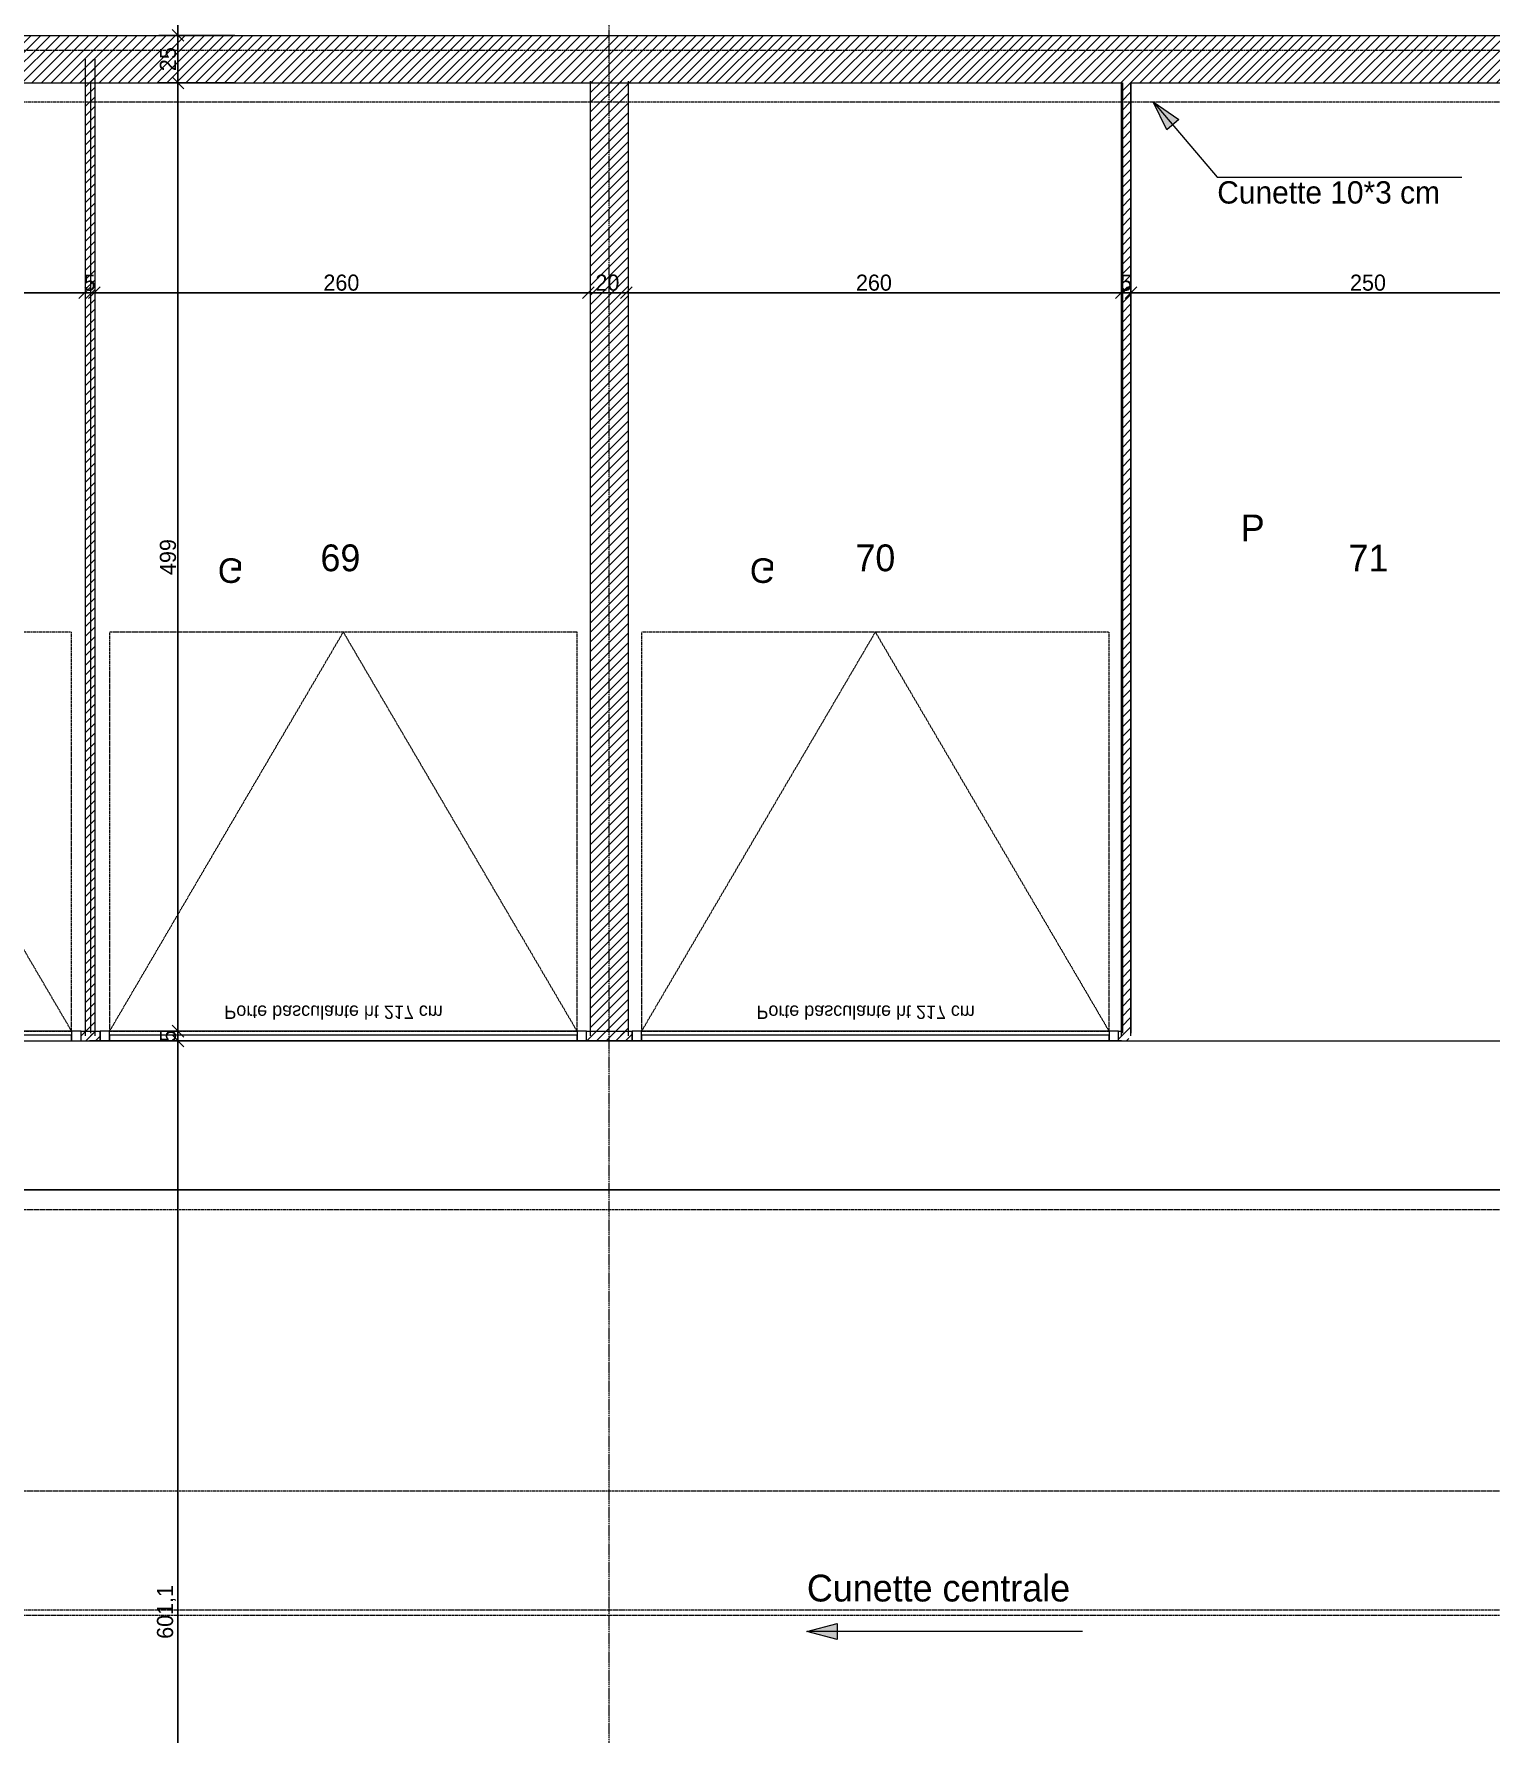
# Model space of a CAD drawing. Header units: centimetres. Extents: x -14085 to 643619, y -47998 to 35592.
# Drawn here: x 7320 to 8086, y 4016 to 4910 of the extents above; entities that cross this region are included whole.
import ezdxf

# ---------------------------------------------------------------- set-up
doc = ezdxf.new("R2010")
doc.units = ezdxf.units.CM
doc.header["$PDMODE"] = 1
doc.header["$PDSIZE"] = -2
for name, pattern in [('ISO-02', [0.75, 0.6, -0.15]), ('Style de ligne -1', [0.41664, 0.20828, -0.20836]), ('Style de ligne -6', [1.04164, 0.625, -0.20828, 0.06943, -0.13893]), ('VW-01', [0.41656, 0.20828, -0.20828])]:
    doc.linetypes.add(name, pattern=pattern)
doc.layers.get('0').update_dxf_attribs({"lineweight": 18, "true_color": 0x848484})
doc.layers.add('01_cote_gen', color=4, linetype='Continuous')
doc.layers.add('AA_COTES', color=2, linetype='Continuous')
for name, color, linetype, lineweight in [('B GÈnÈral_Hatch', 7, 'Continuous', 5), ('B Général', 7, 'Continuous', 5), ('C ANNOTATIONS-cotation', 7, 'Continuous', 5), ('C ANNOTATIONS-cotation_Hatch', 7, 'Continuous', 5), ('C ANNOTATIONS-prestations', 7, 'Continuous', 5), ('C ANNOTATIONS-texte', 7, 'Continuous', 5), ('C ANNOTATIONS-texte_Hatch', 7, 'Continuous', 5)]:
    doc.layers.add(name, color=color, linetype=linetype, lineweight=lineweight)
doc.layers.add('C ANNOTATIONS-axes', color=1, linetype='ISO-02', lineweight=13, true_color=0xff0000)
doc.layers.add('C ANNOTATIONS-axes horizontaux', color=1, linetype='VW-01', lineweight=13, true_color=0xff0000)
doc.styles.add('Eurostile', font='')
doc.styles.add('STYLE2', font='ARIALN.TTF')
doc.styles.get('Eurostile').set_extended_font_data('Eurostile')
doc.dimstyles.new('100é', dxfattribs={"dimtxt": 8.470801, "dimasz": 6.232178, "dimexe": 10, "dimexo": 25, "dimgap": 1, "dimtad": 1, "dimdec": 1, "dimtxsty": 'Eurostile', "dimblk": 'VW_SLASH', "dimblk1": 'VW_SLASH', "dimblk2": 'VW_SLASH', "dimcen": 0, "dimdle": 10, "dimazin": 0, "dimtfac": 1, "dimtdec": 1, "dimtix": 1, "dimtmove": 0, "dimatfit": 0, "dimldrblk": 'VW_FILLEDARROW', "dimfxl": 50.8, "dimfxlon": 1, "dimfrac": 2, "dimtolj": 1, "dimarcsym": 0})
doc.dimstyles.new('JB50', dxfattribs={"dimscale": 0.1, "dimtxt": 150, "dimasz": 15, "dimexe": 0.1, "dimexo": 0.1, "dimgap": 0.09, "dimtad": 1, "dimdec": 1, "dimdsep": 46, "dimtxsty": 'STYLE2', "dimblk1": 'BOND_G', "dimblk2": 'BOND_D', "dimsah": 1, "dimcen": 1.5, "dimdle": 0.01, "dimse1": 1, "dimse2": 1, "dimclrd": 4, "dimclre": 2, "dimclrt": 6, "dimazin": 2, "dimtfac": 2.333333, "dimtdec": 1, "dimtix": 1, "dimtmove": 2, "dimatfit": 3, "dimldrblk": 'BOND_G', "dimfxl": 1, "dimtolj": 1, "dimtzin": 0, "dimarcsym": 0})
pattern_1 = [(45, (0, 0), (2.4253472, -2.6458333), [])]

# ---------------------------------------------------------------- blocks, each defined once
blk = doc.blocks.new('Parking Spaces-1')
at = {"layer": 'B Général', "color": 7, "linetype": 'Continuous', "lineweight": 5}
for p, q in [((0, 0), (0, 500)), ((263, 0), (263, 500)), ((263, 0), (263, 500)), ((526, 0), (526, 500)), ((0, 0), (263, 0)), ((263, 0), (526, 0))]:
    blk.add_line(p, q, dxfattribs=at)
at = {"layer": 'B Général', "color": 7, "extrusion": (0, 0, -1), "char_height": 14.118, "attachment_point": 5, "text_direction": (1, 0, 0), "line_spacing_factor": 0.894142, "style": 'Eurostile'}
for s, insert in [('68', (131.5, 250)), ('69', (394.5, 250))]:
    blk.add_mtext(s, dxfattribs=dict(at, insert=insert))
blk = doc.blocks.new('Parking Spaces-2')
at = {"layer": 'B Général', "color": 7, "linetype": 'Continuous', "lineweight": 5}
for p, q in [((0, 0), (0, 500)), ((250, 0), (250, 500)), ((0, 0), (250, 0))]:
    blk.add_line(p, q, dxfattribs=at)
at = {"layer": 'B Général', "color": 7, "extrusion": (0, 0, -1), "insert": (125, 250), "char_height": 14.118, "attachment_point": 5, "text_direction": (1, 0, 0), "line_spacing_factor": 0.894142, "style": 'Eurostile'}
blk.add_mtext('71', dxfattribs=at)
blk = doc.blocks.new('Porte basculante ht200cm')
at = {"layer": 'B Général', "color": 7, "linetype": 'Style de ligne -1', "lineweight": 5}
for p, q in [((-123, -2.5), (0, -212.5)), ((0, -212.5), (123, -2.5))]:
    blk.add_line(p, q, dxfattribs=at)
at = {"layer": 'B Général', "color": 7, "linetype": 'Continuous', "lineweight": 5, "flags": 128}
for points in [[(-128, 2.5), (128, 2.5), (128, -2.5), (-128, -2.5)], [(-123, 2.5), (123, 2.5), (123, -0.5), (-123, -0.5)]]:
    blk.add_lwpolyline(points, close=True, dxfattribs=at)
at = {"layer": 'B Général', "flags": 128}
for points in [[(-128, 2.5), (-123, 2.5), (-123, -2.5), (-128, -2.5)], [(123, 2.5), (128, 2.5), (128, -2.5), (123, -2.5)]]:
    blk.add_lwpolyline(points, close=True, dxfattribs=at)
at = {"layer": 'B Général', "color": 7, "linetype": 'Style de ligne -1', "lineweight": 5, "flags": 128}
blk.add_lwpolyline([(-123, -2.5), (123, -2.5), (123, -212.5), (-123, -212.5)], close=True, dxfattribs=at)
at = {"layer": 'B Général', "insert": (-66, -238.42), "char_height": 12.94, "attachment_point": 1, "line_spacing_factor": 0.894142, "style": 'Eurostile'}
blk.add_mtext('G', dxfattribs=at)
at = {"layer": 'C ANNOTATIONS-prestations', "insert": (-62.58, -8.98), "char_height": 7.059, "attachment_point": 1, "line_spacing_factor": 0.894142, "style": 'Eurostile'}
blk.add_mtext('Porte basculante ht 217 cm', dxfattribs=at)
blk = doc.blocks.new('axes 2')
at = {"layer": 'B Général', "color": 1, "linetype": 'Style de ligne -6', "lineweight": 13}
blk.add_line((-43.328, -1173.93), (-43.328, 1361.07), dxfattribs=at)
at = {"layer": 'C ANNOTATIONS-axes horizontaux', "color": 5, "true_color": 0x0000ff}
for p, q in [((4705, 442.07), (-4705, 442.07)), ((4705, -167.93), (-4705, -167.93)), ((4705, -315.93), (-4705, -315.93))]:
    blk.add_line(p, q, dxfattribs=at)
blk = doc.blocks.new('VW_SLASH')
at = {"color": 0, "linetype": 'ByBlock', "lineweight": -2}
blk.add_line((1.6, 0), (-1, 0), dxfattribs=at)
at = {"color": 0, "lineweight": 20, "flags": 128}
blk.add_lwpolyline([(0.5, 0.5), (-0.5, -0.5)], dxfattribs=at)
blk = doc.blocks.new('*D178')
at = {"layer": 'C ANNOTATIONS-cotation', "color": 0, "linetype": 'Continuous', "lineweight": -2, "transparency": 16777216}
blk.add_line((7340.25, 4774), (7092.72, 4774), dxfattribs=at)
at = {"layer": 'Defpoints', "color": 0, "linetype": 'Continuous', "lineweight": 0, "transparency": 16777216}
for p in [(7086.48, 4826), (7346.48, 4829.12), (7086.48, 4774)]:
    blk.add_point(p, dxfattribs=at)
at = {"layer": 'C ANNOTATIONS-cotation', "color": 0, "linetype": 'Continuous', "lineweight": -2, "transparency": 16777216, "xscale": 6.232177734375, "yscale": 6.232177734375, "zscale": 6.232177734375, "rotation": 180}
blk.add_blockref('VW_SLASH', (7086.48, 4774), dxfattribs=at)
at = {"layer": 'C ANNOTATIONS-cotation', "color": 0, "linetype": 'Continuous', "lineweight": -2, "transparency": 16777216, "xscale": 6.232177734375, "yscale": 6.232177734375, "zscale": 6.232177734375}
blk.add_blockref('VW_SLASH', (7346.48, 4774), dxfattribs=at)
at = {"layer": 'C ANNOTATIONS-cotation', "color": 0, "linetype": 'Continuous', "lineweight": 5, "transparency": 16777216, "insert": (7216.48, 4779.24), "char_height": 8.471, "attachment_point": 5, "style": 'Eurostile'}
blk.add_mtext('\\A1;260', dxfattribs=at)
blk = doc.blocks.new('VW_FILLEDARROW')
at = {"linetype": 'Continuous', "lineweight": 0}
blk.add_hatch(color=0, dxfattribs=at).paths.add_polyline_path([(-1.6, 0.43), (0, 0), (-1.6, -0.43)])
at = {"color": 0, "lineweight": 5, "flags": 128}
blk.add_lwpolyline([(-1.6, 0.43), (0, 0), (-1.6, -0.43)], close=True, dxfattribs=at)
blk = doc.blocks.new('*D179')
at = {"layer": 'C ANNOTATIONS-cotation', "color": 0, "linetype": 'Continuous', "lineweight": -2, "transparency": 16777216}
for p, q in [((7340.25, 4774), (7334.02, 4774)), ((7351.48, 4774), (7346.48, 4774)), ((7357.72, 4774), (7363.95, 4774))]:
    blk.add_line(p, q, dxfattribs=at)
at = {"layer": 'Defpoints', "color": 0, "linetype": 'Continuous', "lineweight": 0, "transparency": 16777216}
for p in [(7346.48, 4829.12), (7346.48, 4774), (7351.48, 4760.39)]:
    blk.add_point(p, dxfattribs=at)
at = {"layer": 'C ANNOTATIONS-cotation', "color": 0, "linetype": 'Continuous', "lineweight": -2, "transparency": 16777216, "xscale": 6.232177734375, "yscale": 6.232177734375, "zscale": 6.232177734375}
blk.add_blockref('VW_SLASH', (7346.48, 4774), dxfattribs=at)
at = {"layer": 'C ANNOTATIONS-cotation', "color": 0, "linetype": 'Continuous', "lineweight": -2, "transparency": 16777216, "xscale": 6.232177734375, "yscale": 6.232177734375, "zscale": 6.232177734375, "rotation": 180}
blk.add_blockref('VW_SLASH', (7351.48, 4774), dxfattribs=at)
at = {"layer": 'C ANNOTATIONS-cotation', "color": 0, "linetype": 'Continuous', "lineweight": 5, "transparency": 16777216, "insert": (7348.98, 4779.24), "char_height": 8.471, "attachment_point": 5, "style": 'Eurostile'}
blk.add_mtext('\\A1;5', dxfattribs=at)
blk = doc.blocks.new('*D180')
at = {"layer": 'C ANNOTATIONS-cotation', "color": 0, "linetype": 'Continuous', "lineweight": -2, "transparency": 16777216}
blk.add_line((7605.25, 4774), (7357.72, 4774), dxfattribs=at)
at = {"layer": 'Defpoints', "color": 0, "linetype": 'Continuous', "lineweight": 0, "transparency": 16777216}
for p in [(7351.48, 4774), (7611.48, 4772.8), (7351.48, 4760.39)]:
    blk.add_point(p, dxfattribs=at)
at = {"layer": 'C ANNOTATIONS-cotation', "color": 0, "linetype": 'Continuous', "lineweight": -2, "transparency": 16777216, "xscale": 6.232177734375, "yscale": 6.232177734375, "zscale": 6.232177734375, "rotation": 180}
blk.add_blockref('VW_SLASH', (7351.48, 4774), dxfattribs=at)
at = {"layer": 'C ANNOTATIONS-cotation', "color": 0, "linetype": 'Continuous', "lineweight": -2, "transparency": 16777216, "xscale": 6.232177734375, "yscale": 6.232177734375, "zscale": 6.232177734375}
blk.add_blockref('VW_SLASH', (7611.48, 4774), dxfattribs=at)
at = {"layer": 'C ANNOTATIONS-cotation', "color": 0, "linetype": 'Continuous', "lineweight": 5, "transparency": 16777216, "insert": (7481.48, 4779.24), "char_height": 8.471, "attachment_point": 5, "style": 'Eurostile'}
blk.add_mtext('\\A1;260', dxfattribs=at)
blk = doc.blocks.new('*D181')
at = {"layer": 'C ANNOTATIONS-cotation', "color": 0, "linetype": 'Continuous', "lineweight": -2, "transparency": 16777216}
blk.add_line((7625.25, 4774), (7617.72, 4774), dxfattribs=at)
at = {"layer": 'Defpoints', "color": 0, "linetype": 'Continuous', "lineweight": 0, "transparency": 16777216}
for p in [(7611.48, 4774), (7611.48, 4772.8), (7631.48, 4764.8)]:
    blk.add_point(p, dxfattribs=at)
at = {"layer": 'C ANNOTATIONS-cotation', "color": 0, "linetype": 'Continuous', "lineweight": -2, "transparency": 16777216, "xscale": 6.232177734375, "yscale": 6.232177734375, "zscale": 6.232177734375, "rotation": 180}
blk.add_blockref('VW_SLASH', (7611.48, 4774), dxfattribs=at)
at = {"layer": 'C ANNOTATIONS-cotation', "color": 0, "linetype": 'Continuous', "lineweight": -2, "transparency": 16777216, "xscale": 6.232177734375, "yscale": 6.232177734375, "zscale": 6.232177734375}
blk.add_blockref('VW_SLASH', (7631.48, 4774), dxfattribs=at)
at = {"layer": 'C ANNOTATIONS-cotation', "color": 0, "linetype": 'Continuous', "lineweight": 5, "transparency": 16777216, "insert": (7621.48, 4779.24), "char_height": 8.471, "attachment_point": 5, "style": 'Eurostile'}
blk.add_mtext('\\A1;20', dxfattribs=at)
blk = doc.blocks.new('*D182')
at = {"layer": 'C ANNOTATIONS-cotation', "color": 0, "linetype": 'Continuous', "lineweight": -2, "transparency": 16777216}
blk.add_line((7885.75, 4774), (7637.72, 4774), dxfattribs=at)
at = {"layer": 'Defpoints', "color": 0, "linetype": 'Continuous', "lineweight": 0, "transparency": 16777216}
for p in [(7631.48, 4774), (7631.48, 4764.8), (7891.98, 4741.2)]:
    blk.add_point(p, dxfattribs=at)
at = {"layer": 'C ANNOTATIONS-cotation', "color": 0, "linetype": 'Continuous', "lineweight": -2, "transparency": 16777216, "xscale": 6.232177734375, "yscale": 6.232177734375, "zscale": 6.232177734375, "rotation": 180}
blk.add_blockref('VW_SLASH', (7631.48, 4774), dxfattribs=at)
at = {"layer": 'C ANNOTATIONS-cotation', "color": 0, "linetype": 'Continuous', "lineweight": -2, "transparency": 16777216, "xscale": 6.232177734375, "yscale": 6.232177734375, "zscale": 6.232177734375}
blk.add_blockref('VW_SLASH', (7891.98, 4774), dxfattribs=at)
at = {"layer": 'C ANNOTATIONS-cotation', "color": 0, "linetype": 'Continuous', "lineweight": 5, "transparency": 16777216, "insert": (7761.73, 4779.24), "char_height": 8.471, "attachment_point": 5, "style": 'Eurostile'}
blk.add_mtext('\\A1;260', dxfattribs=at)
blk = doc.blocks.new('*D183')
at = {"layer": 'C ANNOTATIONS-cotation', "color": 0, "linetype": 'Continuous', "lineweight": -2, "transparency": 16777216}
for p, q in [((7885.75, 4774), (7879.52, 4774)), ((7896.98, 4774), (7891.98, 4774)), ((7903.22, 4774), (7909.45, 4774))]:
    blk.add_line(p, q, dxfattribs=at)
at = {"layer": 'Defpoints', "color": 0, "linetype": 'Continuous', "lineweight": 0, "transparency": 16777216}
for p in [(7891.98, 4774), (7891.98, 4741.2), (7896.98, 4741.2)]:
    blk.add_point(p, dxfattribs=at)
at = {"layer": 'C ANNOTATIONS-cotation', "color": 0, "linetype": 'Continuous', "lineweight": -2, "transparency": 16777216, "xscale": 6.232177734375, "yscale": 6.232177734375, "zscale": 6.232177734375}
blk.add_blockref('VW_SLASH', (7891.98, 4774), dxfattribs=at)
at = {"layer": 'C ANNOTATIONS-cotation', "color": 0, "linetype": 'Continuous', "lineweight": -2, "transparency": 16777216, "xscale": 6.232177734375, "yscale": 6.232177734375, "zscale": 6.232177734375, "rotation": 180}
blk.add_blockref('VW_SLASH', (7896.98, 4774), dxfattribs=at)
at = {"layer": 'C ANNOTATIONS-cotation', "color": 0, "linetype": 'Continuous', "lineweight": 5, "transparency": 16777216, "insert": (7894.48, 4779.24), "char_height": 8.471, "attachment_point": 5, "style": 'Eurostile'}
blk.add_mtext('\\A1;5', dxfattribs=at)
blk = doc.blocks.new('*D184')
at = {"layer": 'C ANNOTATIONS-cotation', "color": 0, "linetype": 'Continuous', "lineweight": -2, "transparency": 16777216}
blk.add_line((8140.25, 4774), (7903.22, 4774), dxfattribs=at)
at = {"layer": 'Defpoints', "color": 0, "linetype": 'Continuous', "lineweight": 0, "transparency": 16777216}
for p in [(7896.98, 4774), (8146.48, 4756.2), (7896.98, 4741.2)]:
    blk.add_point(p, dxfattribs=at)
at = {"layer": 'C ANNOTATIONS-cotation', "color": 0, "linetype": 'Continuous', "lineweight": -2, "transparency": 16777216, "xscale": 6.232177734375, "yscale": 6.232177734375, "zscale": 6.232177734375, "rotation": 180}
blk.add_blockref('VW_SLASH', (7896.98, 4774), dxfattribs=at)
at = {"layer": 'C ANNOTATIONS-cotation', "color": 0, "linetype": 'Continuous', "lineweight": -2, "transparency": 16777216, "xscale": 6.232177734375, "yscale": 6.232177734375, "zscale": 6.232177734375}
blk.add_blockref('VW_SLASH', (8146.48, 4774), dxfattribs=at)
at = {"layer": 'C ANNOTATIONS-cotation', "color": 0, "linetype": 'Continuous', "lineweight": 5, "transparency": 16777216, "insert": (8021.73, 4779.24), "char_height": 8.471, "attachment_point": 5, "style": 'Eurostile'}
blk.add_mtext('\\A1;250', dxfattribs=at)
blk = doc.blocks.new('*D207')
at = {"layer": 'C ANNOTATIONS-cotation', "color": 0, "linetype": 'Continuous', "lineweight": -2, "transparency": 16777216}
for p, q in [((7425.5, 4909.39), (7385.5, 4909.39)), ((7395.5, 4890.62), (7395.5, 4903.16)), ((7425.5, 4884.39), (7385.5, 4884.39))]:
    blk.add_line(p, q, dxfattribs=at)
at = {"layer": 'Defpoints', "color": 0, "linetype": 'Continuous', "lineweight": 0, "transparency": 16777216}
for p in [(7395.5, 4909.39), (7450.5, 4909.39), (7450.5, 4884.39)]:
    blk.add_point(p, dxfattribs=at)
at = {"layer": 'C ANNOTATIONS-cotation', "color": 0, "linetype": 'Continuous', "lineweight": -2, "transparency": 16777216, "xscale": 6.232177734375, "yscale": 6.232177734375, "zscale": 6.232177734375}
for p, rotation in [((7395.5, 4909.39), 90), ((7395.5, 4884.39), 270)]:
    blk.add_blockref('VW_SLASH', p, dxfattribs=dict(at, rotation=rotation))
at = {"layer": 'C ANNOTATIONS-cotation', "color": 0, "linetype": 'Continuous', "lineweight": 5, "transparency": 16777216, "insert": (7390.26, 4896.89), "char_height": 8.471, "attachment_point": 5, "rotation": 90, "style": 'Eurostile'}
blk.add_mtext('\\A1;25', dxfattribs=at)
blk = doc.blocks.new('*D208')
at = {"layer": 'C ANNOTATIONS-cotation', "color": 0, "linetype": 'Continuous', "lineweight": -2, "transparency": 16777216}
for p, q in [((7425.5, 4884.39), (7385.5, 4884.39)), ((7395.5, 4391.62), (7395.5, 4878.16)), ((7395.5, 4385.39), (7385.5, 4385.39))]:
    blk.add_line(p, q, dxfattribs=at)
at = {"layer": 'Defpoints', "color": 0, "linetype": 'Continuous', "lineweight": 0, "transparency": 16777216}
for p in [(7395.5, 4884.39), (7450.5, 4884.39), (7419.98, 4385.39)]:
    blk.add_point(p, dxfattribs=at)
at = {"layer": 'C ANNOTATIONS-cotation', "color": 0, "linetype": 'Continuous', "lineweight": -2, "transparency": 16777216, "xscale": 6.232177734375, "yscale": 6.232177734375, "zscale": 6.232177734375}
for p, rotation in [((7395.5, 4884.39), 90), ((7395.5, 4385.39), 270)]:
    blk.add_blockref('VW_SLASH', p, dxfattribs=dict(at, rotation=rotation))
at = {"layer": 'C ANNOTATIONS-cotation', "color": 0, "linetype": 'Continuous', "lineweight": 5, "transparency": 16777216, "insert": (7390.26, 4634.89), "char_height": 8.471, "attachment_point": 5, "rotation": 90, "style": 'Eurostile'}
blk.add_mtext('\\A1;499', dxfattribs=at)
blk = doc.blocks.new('*D209')
at = {"layer": 'C ANNOTATIONS-cotation', "color": 0, "linetype": 'Continuous', "lineweight": -2, "transparency": 16777216}
for p, q in [((7395.5, 4391.62), (7395.5, 4397.85)), ((7395.5, 4385.39), (7385.5, 4385.39)), ((7395.5, 4380.39), (7395.5, 4385.39)), ((7395.5, 4380.39), (7385.5, 4380.39)), ((7395.5, 4374.16), (7395.5, 4367.92))]:
    blk.add_line(p, q, dxfattribs=at)
at = {"layer": 'Defpoints', "color": 0, "linetype": 'Continuous', "lineweight": 0, "transparency": 16777216}
for p in [(7395.5, 4385.39), (7419.98, 4385.39), (7419.98, 4380.39)]:
    blk.add_point(p, dxfattribs=at)
at = {"layer": 'C ANNOTATIONS-cotation', "color": 0, "linetype": 'Continuous', "lineweight": -2, "transparency": 16777216, "xscale": 6.232177734375, "yscale": 6.232177734375, "zscale": 6.232177734375}
for p, rotation in [((7395.5, 4385.39), 270), ((7395.5, 4380.39), 90)]:
    blk.add_blockref('VW_SLASH', p, dxfattribs=dict(at, rotation=rotation))
at = {"layer": 'C ANNOTATIONS-cotation', "color": 0, "linetype": 'Continuous', "lineweight": 5, "transparency": 16777216, "insert": (7390.26, 4382.89), "char_height": 8.471, "attachment_point": 5, "rotation": 90, "style": 'Eurostile'}
blk.add_mtext('\\A1;5', dxfattribs=at)
blk = doc.blocks.new('*D210')
at = {"layer": 'C ANNOTATIONS-cotation', "color": 0, "linetype": 'Continuous', "lineweight": -2, "transparency": 16777216}
for p, q in [((7395.5, 4380.39), (7385.5, 4380.39)), ((7395.5, 3785.56), (7395.5, 4374.16)), ((7446.3, 3779.33), (7385.5, 3779.33))]:
    blk.add_line(p, q, dxfattribs=at)
at = {"layer": 'Defpoints', "color": 0, "linetype": 'Continuous', "lineweight": 0, "transparency": 16777216}
for p in [(7395.5, 4380.39), (7419.98, 4380.39), (7490, 3779.33)]:
    blk.add_point(p, dxfattribs=at)
at = {"layer": 'C ANNOTATIONS-cotation', "color": 0, "linetype": 'Continuous', "lineweight": -2, "transparency": 16777216, "xscale": 6.232177734375, "yscale": 6.232177734375, "zscale": 6.232177734375}
for p, rotation in [((7395.5, 4380.39), 90), ((7395.5, 3779.33), 270)]:
    blk.add_blockref('VW_SLASH', p, dxfattribs=dict(at, rotation=rotation))
at = {"layer": 'C ANNOTATIONS-cotation', "color": 0, "linetype": 'Continuous', "lineweight": 5, "transparency": 16777216, "insert": (7389.46, 4079.86), "char_height": 8.471, "attachment_point": 5, "rotation": 90, "style": 'Eurostile'}
blk.add_mtext('\\A1;601,1', dxfattribs=at)
blk = doc.blocks.new('*D265')
at = {"layer": 'C ANNOTATIONS-cotation', "color": 0, "linetype": 'Continuous', "lineweight": -2, "transparency": 16777216}
blk.add_line((9804.25, 4301.87), (7092.72, 4301.87), dxfattribs=at)
at = {"layer": 'Defpoints', "color": 0, "linetype": 'Continuous', "lineweight": 0, "transparency": 16777216}
for p in [(9810.48, 4380.39), (7086.48, 4330.45), (7086.48, 4301.87)]:
    blk.add_point(p, dxfattribs=at)
at = {"layer": 'C ANNOTATIONS-cotation', "color": 0, "linetype": 'Continuous', "lineweight": -2, "transparency": 16777216, "xscale": 6.232177734375, "yscale": 6.232177734375, "zscale": 6.232177734375, "rotation": 180}
blk.add_blockref('VW_SLASH', (7086.48, 4301.87), dxfattribs=at)
at = {"layer": 'C ANNOTATIONS-cotation', "color": 0, "linetype": 'Continuous', "lineweight": -2, "transparency": 16777216, "xscale": 6.232177734375, "yscale": 6.232177734375, "zscale": 6.232177734375}
blk.add_blockref('VW_SLASH', (9810.48, 4301.87), dxfattribs=at)
at = {"layer": 'C ANNOTATIONS-cotation', "color": 0, "linetype": 'Continuous', "lineweight": 5, "transparency": 16777216, "insert": (8448.48, 4307.1), "char_height": 8.471, "attachment_point": 5, "style": 'Eurostile'}
blk.add_mtext('\\A1;2724', dxfattribs=at)
blk = doc.blocks.new('Parking Spaces-14')
at = {"layer": 'B Général', "color": 7, "linetype": 'Continuous', "lineweight": 5}
for p, q in [((0, 0), (0, 500)), ((260, 0), (260, 500)), ((0, 0), (260, 0))]:
    blk.add_line(p, q, dxfattribs=at)
at = {"layer": 'B Général', "color": 7, "extrusion": (0, 0, -1), "insert": (130, 250), "char_height": 14.118, "attachment_point": 5, "text_direction": (1, 0, 0), "line_spacing_factor": 0.894142, "style": 'Eurostile'}
blk.add_mtext('70', dxfattribs=at)
blk = doc.blocks.new('Groupe-125-1')
at = {"layer": 'C ANNOTATIONS-texte_Hatch', "linetype": 'Continuous', "lineweight": 0}
blk.add_hatch(color=7, dxfattribs=at).paths.add_polyline_path([(7915.82, 4859.62), (7908.62, 4874.39), (7922.24, 4865.2)])
at = {"layer": 'C ANNOTATIONS-texte', "flags": 128}
blk.add_lwpolyline([(7908.62, 4874.39), (7942.42, 4834.84), (8071.12, 4834.84)], dxfattribs=at)
at = {"layer": 'C ANNOTATIONS-texte', "lineweight": 5, "flags": 128}
blk.add_lwpolyline([(7915.82, 4859.62), (7908.62, 4874.39), (7922.24, 4865.2)], close=True, dxfattribs=at)
at = {"layer": 'C ANNOTATIONS-texte', "color": 7, "insert": (7942.42, 4832.67), "char_height": 11.765, "attachment_point": 1, "line_spacing_factor": 0.894142, "style": 'Eurostile'}
blk.add_mtext('Cunette 10*3 cm', dxfattribs=at)
blk = doc.blocks.new('BOND_G')
at = {"layer": 'AA_COTES', "color": 0}
for p, q in [((0, -5), (0, 15)), ((5, 0), (-5, 0)), ((1.77, 1.77), (-1.77, -1.77))]:
    blk.add_line(p, q, dxfattribs=at)
blk = doc.blocks.new('BOND_D')
at = {"layer": 'AA_COTES', "color": 0}
for p, q in [((5, 0), (-5, 0)), ((-1.77, -1.77), (1.77, 1.77)), ((0, 5), (0, -15))]:
    blk.add_line(p, q, dxfattribs=at)
blk = doc.blocks.new('*D1680')
at = {"layer": '01_cote_gen', "color": 4, "lineweight": -2, "transparency": 16777216}
blk.add_line((-22.5, 3720.86), (-22.5, 4438.89), dxfattribs=at)
at = {"layer": 'Defpoints', "color": 0, "lineweight": 0, "transparency": 16777216}
for p in [(-22.5, 4440.39), (0, 4440.39), (52858.64, 3719.36)]:
    blk.add_point(p, dxfattribs=at)
at = {"layer": '01_cote_gen', "color": 4, "lineweight": -2, "transparency": 16777216, "xscale": 1.5, "yscale": 1.5, "zscale": 1.5}
for name, p, rotation in [('BOND_D', (-22.5, 4440.39), 90), ('BOND_G', (-22.5, 3719.36), 270)]:
    blk.add_blockref(name, p, dxfattribs=dict(at, rotation=rotation))
at = {"layer": '01_cote_gen', "color": 6, "lineweight": 0, "transparency": 16777216, "insert": (-30.04, 4079.87), "char_height": 15, "attachment_point": 5, "rotation": 90, "style": 'STYLE2'}
blk.add_mtext('\\A1;721', dxfattribs=at)

msp = doc.modelspace()

# ---------------------------------------------------------------- hatches: boundary and pattern name
at = {"layer": 'B GÈnÈral_Hatch', "linetype": 'Continuous', "lineweight": 5}
h = msp.add_hatch(dxfattribs=at)
h.set_pattern_fill('50_BETON', style=0, pattern_type=2)
h.set_pattern_definition(pattern_1)
h.paths.add_polyline_path([(9790.48, 4884.39), (9810.48, 4909.39), (7066.48, 4909.39), (7086.48, 4884.39)])
h = msp.add_hatch(dxfattribs=at)
h.set_pattern_fill('50_BETON', style=0, pattern_type=2)
h.set_pattern_definition(pattern_1)
h.paths.add_polyline_path([(7346.89, 4382.89), (7351.89, 4382.89), (7351.89, 4896.89), (7346.89, 4896.89)])
h = msp.add_hatch(dxfattribs=at)
h.set_pattern_fill('50_BETON', style=0, pattern_type=2)
h.set_pattern_definition(pattern_1)
h.paths.add_polyline_path([(7632.48, 4885.39), (7612.48, 4885.39), (7612.48, 4382.89), (7632.48, 4382.89)])
h = msp.add_hatch(dxfattribs=at)
h.set_pattern_fill('50_BETON', style=0, pattern_type=2)
h.set_pattern_definition(pattern_1)
h.paths.add_polyline_path([(7891.98, 4382.89), (7896.98, 4382.89), (7896.98, 4884.39), (7891.98, 4884.39)])
h = msp.add_hatch(dxfattribs=at)
h.set_pattern_fill('50_BETON', style=0, pattern_type=2)
h.set_pattern_definition(pattern_1)
h.paths.add_polyline_path([(7344.48, 4385.39), (7344.48, 4380.39), (7354.48, 4380.39), (7354.48, 4385.39)])
h = msp.add_hatch(dxfattribs=at)
h.set_pattern_fill('50_BETON', style=0, pattern_type=2)
h.set_pattern_definition(pattern_1)
h.paths.add_polyline_path([(7610.48, 4385.39), (7610.48, 4380.39), (7634.48, 4380.39), (7634.48, 4385.39)])
h = msp.add_hatch(dxfattribs=at)
h.set_pattern_fill('50_BETON', style=0, pattern_type=2)
h.set_pattern_definition(pattern_1)
h.paths.add_polyline_path([(7896.98, 4380.39), (7891.98, 4385.39), (7890.48, 4385.39), (7890.48, 4380.39)])
at = {"layer": 'C ANNOTATIONS-cotation_Hatch', "linetype": 'Continuous', "lineweight": 0}
msp.add_hatch(color=7, dxfattribs=at).paths.add_polyline_path([(7742.33, 4065.25), (7726.46, 4069.5), (7742.33, 4073.75)])

# ---------------------------------------------------------------- linework, layer by layer
at = {"layer": 'B Général', "color": 7, "linetype": 'Continuous', "lineweight": 18}
for p, q in [((7066.48, 4909.39), (9810.48, 4909.39)), ((7346.89, 4382.89), (7346.89, 4896.89)), ((7351.89, 4382.89), (7351.89, 4896.89)), ((7086.48, 4884.39), (7891.98, 4884.39)), ((7612.48, 4885.39), (7612.48, 4382.89)), ((7632.48, 4885.39), (7632.48, 4382.89)), ((7891.98, 4382.89), (7891.98, 4884.39)), ((7896.98, 4884.39), (8146.48, 4884.39)), ((7896.98, 4382.89), (7896.98, 4884.39)), ((7344.48, 4385.39), (7354.48, 4385.39)), ((7610.48, 4385.39), (7634.48, 4385.39)), ((7890.48, 4385.39), (7891.98, 4385.39)), ((7344.48, 4380.39), (7354.48, 4380.39)), ((7610.48, 4380.39), (7634.48, 4380.39)), ((7890.48, 4380.39), (7896.98, 4380.39))]:
    msp.add_line(p, q, dxfattribs=at)
at = {"layer": 'B Général', "color": 7, "linetype": 'Continuous', "lineweight": 5}
for p, q in [((7066.48, 4909.39), (9810.48, 4909.39)), ((7346.89, 4382.89), (7346.89, 4896.89)), ((7351.89, 4382.89), (7351.89, 4896.89)), ((7086.48, 4884.39), (7891.98, 4884.39)), ((7612.48, 4885.39), (7612.48, 4382.89)), ((7632.48, 4885.39), (7632.48, 4382.89)), ((7891.98, 4382.89), (7891.98, 4884.39)), ((7896.98, 4884.39), (8146.48, 4884.39)), ((7896.98, 4382.89), (7896.98, 4884.39)), ((7344.48, 4385.39), (7354.48, 4385.39)), ((7344.48, 4380.39), (7344.48, 4385.39)), ((7354.48, 4380.39), (7354.48, 4385.39)), ((7610.48, 4385.39), (7634.48, 4385.39)), ((7610.48, 4380.39), (7610.48, 4385.39)), ((7634.48, 4380.39), (7634.48, 4385.39)), ((7890.48, 4385.39), (7891.98, 4385.39)), ((7890.48, 4380.39), (7890.48, 4385.39)), ((7344.48, 4380.39), (7354.48, 4380.39)), ((7891.98, 4380.39), (7348.98, 4380.39)), ((7610.48, 4380.39), (7634.48, 4380.39)), ((7890.48, 4380.39), (7896.98, 4380.39)), ((7896.98, 4380.39), (8146.48, 4380.39))]:
    msp.add_line(p, q, dxfattribs=at)
at = {"layer": 'B Général', "color": 250, "linetype": 'VW-01', "lineweight": 13, "true_color": 0x444444}
msp.add_line((7086.48, 4874.39), (9790.48, 4874.39), dxfattribs=at)
at = {"layer": 'C ANNOTATIONS-cotation', "color": 7, "linetype": 'Continuous', "lineweight": 5}
msp.add_line((7871.52, 4069.5), (7726.46, 4069.5), dxfattribs=at)
at = {"layer": 'C ANNOTATIONS-cotation', "color": 7, "linetype": 'VW-01', "lineweight": 5, "flags": 128}
msp.add_lwpolyline([(7086.48, 4080.89), (11434.6, 4080.89), (11434.6, 4077.89), (7086.48, 4077.89)], close=True, dxfattribs=at)
at = {"layer": 'C ANNOTATIONS-cotation', "color": 7, "lineweight": 5, "flags": 128}
msp.add_lwpolyline([(7742.33, 4065.25), (7726.46, 4069.5), (7742.33, 4073.75)], close=True, dxfattribs=at)

# ---------------------------------------------------------------- block references
at = {"layer": 'B Général', "color": 7, "xscale": -1, "rotation": 180}
for name, p in [('Parking Spaces-1', (7086.48, 4884.39)), ('Parking Spaces-14', (7632.48, 4884.39)), ('Parking Spaces-2', (7896.98, 4884.39)), ('Porte basculante ht200cm', (7216.48, 4382.89)), ('Porte basculante ht200cm', (7482.48, 4382.89)), ('Porte basculante ht200cm', (7762.48, 4382.89))]:
    msp.add_blockref(name, p, dxfattribs=at)
at = {"layer": 'C ANNOTATIONS-axes', "color": 7}
msp.add_blockref('axes 2', (7665.81, 4459.32), dxfattribs=at)
at = {"layer": 'C ANNOTATIONS-texte', "color": 7}
msp.add_blockref('Groupe-125-1', (0, 0), dxfattribs=at)

# ---------------------------------------------------------------- texts
at = {"layer": 'B Général', "color": 7, "insert": (7954.77, 4657.26), "char_height": 14.12, "attachment_point": 1, "line_spacing_factor": 0.894142, "style": 'Eurostile'}
msp.add_mtext('P', dxfattribs=at)
at = {"layer": 'C ANNOTATIONS-texte', "color": 7, "insert": (7726.46, 4099.45), "char_height": 14.118, "width": 152.556, "attachment_point": 1, "line_spacing_factor": 0.894142, "style": 'Eurostile'}
msp.add_mtext('Cunette centrale', dxfattribs=at)

# ---------------------------------------------------------------- dimensions: what is measured, and where the dimension line sits
at = {"layer": '01_cote_gen', "lineweight": 0}
dim = msp.add_linear_dim(base=(-22.5, 4440.39), p1=(52858.64, 3719.36), p2=(0, 4440.39), angle=90, dimstyle='JB50', dxfattribs=at)
dim.commit()
dim.dimension.update_dxf_attribs({"geometry": '*D1680', "text_midpoint": (-30.04, 4079.87)})
at = {"layer": 'C ANNOTATIONS-cotation', "color": 7, "linetype": 'Continuous', "lineweight": 5}
for base, p1, p2, picture, middle in [((7395.5, 4909.39), (7450.5, 4884.39), (7450.5, 4909.39), '*D207', (7390.26, 4896.89)), ((7395.5, 4884.39), (7419.98, 4385.39), (7450.5, 4884.39), '*D208', (7390.26, 4634.89)), ((7395.5, 4385.39), (7419.98, 4380.39), (7419.98, 4385.39), '*D209', (7390.26, 4382.89)), ((7395.5, 4380.39), (7490, 3779.33), (7419.98, 4380.39), '*D210', (7389.46, 4079.86))]:
    dim = msp.add_linear_dim(base=base, p1=p1, p2=p2, angle=270, dimstyle='100é', override={"dimtxt": 8.470801, "dimpost": '<>', "dimtxsty": 'Eurostile', "dimtmove": 2}, dxfattribs=at)
    dim.commit()
    dim.dimension.update_dxf_attribs({"geometry": picture, "text_midpoint": middle})
for base, p1, p2, picture, middle in [((7086.48, 4774), (7346.48, 4829.12), (7086.48, 4826), '*D178', (7216.48, 4779.24)), ((7346.48, 4774), (7351.48, 4760.39), (7346.48, 4829.12), '*D179', (7348.98, 4779.24)), ((7351.48, 4774), (7611.48, 4772.8), (7351.48, 4760.39), '*D180', (7481.48, 4779.24)), ((7611.48, 4774), (7631.48, 4764.8), (7611.48, 4772.8), '*D181', (7621.48, 4779.24)), ((7631.48421288, 4774), (7891.98421285, 4741.2), (7631.48421288, 4764.8), '*D182', (7761.73421286, 4779.23540039)), ((7891.98, 4774), (7896.98, 4741.2), (7891.98, 4741.2), '*D183', (7894.48, 4779.24)), ((7896.98421285, 4774), (8146.48421289, 4756.2), (7896.98421285, 4741.2), '*D184', (8021.73421287, 4779.23540039)), ((7086.48, 4301.87), (9810.48, 4380.39), (7086.48, 4330.45), '*D265', (8448.48, 4307.1))]:
    dim = msp.add_linear_dim(base=base, p1=p1, p2=p2, dimstyle='100é', override={"dimtxt": 8.470801, "dimdec": 0, "dimpost": '<>', "dimtxsty": 'Eurostile', "dimse1": 1, "dimse2": 1, "dimtmove": 2}, dxfattribs=at)
    dim.commit()
    dim.dimension.update_dxf_attribs({"geometry": picture, "text_midpoint": middle})

doc.saveas('drawing.dxf')
